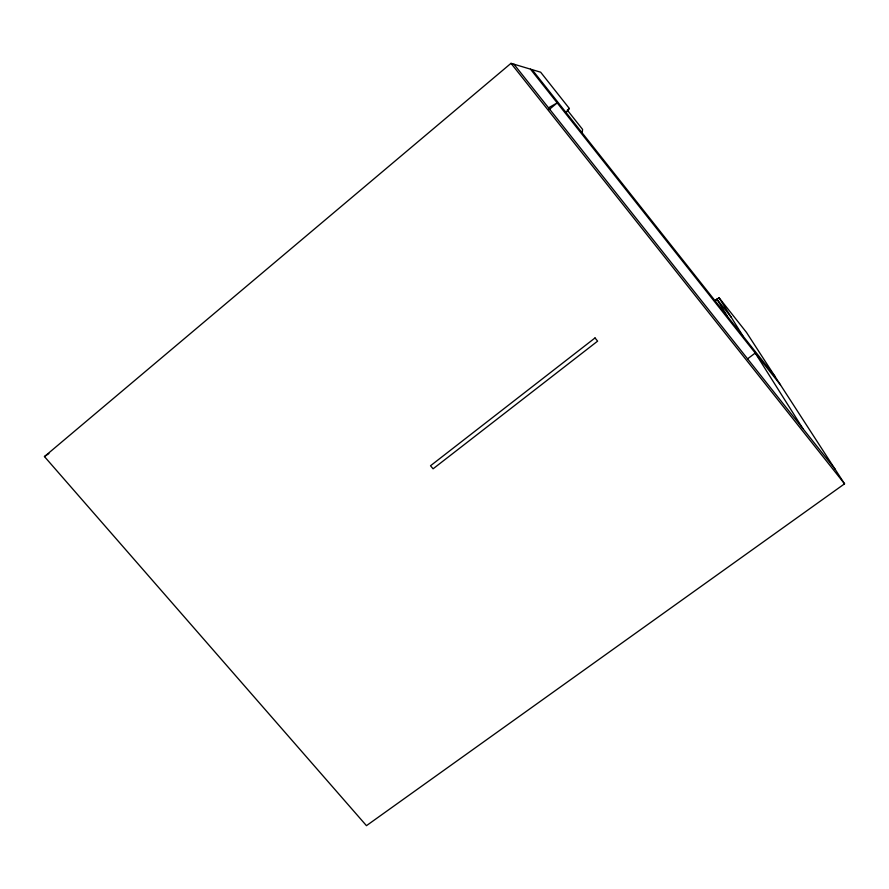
<?xml version="1.0" encoding="UTF-8"?>
<svg xmlns="http://www.w3.org/2000/svg" width="889" height="889" viewBox="0 0 889 889"><rect width="100%" height="100%" fill="white"/><g stroke="black" fill="none" stroke-linecap="round" stroke-linejoin="round"><path stroke-width="1.33" d="M582.217 132.939L582.573 129.394L567.693 110.592M566.115 112.603L569.349 108.48L540.645 72.198L511.008 63.33L44.45 456.579L366.457 825.67L844.55 483.816L746.482 332.408L719.034 297.704L714.623 301.082M548.657 109.969L557.192 102.891L548.524 107.825M567.215 110.236L569.349 108.48M714.712 300.849L716.912 299.16L731.247 317.273M747.505 358.878L755.25 353.044L802.867 428.554M44.45 456.579L48.928 453.512M513.931 64.197L835.038 469.125M511.008 63.33L844.55 483.816M532.1 69.642L775.086 376.569M530.477 69.153L780.509 384.948M719.034 297.704L742.815 335.809M716.912 299.16L727.358 316.284M595.03 337.942L430.52 465.747L433.076 468.814L597.619 341.143L595.03 337.942"/></g></svg>
